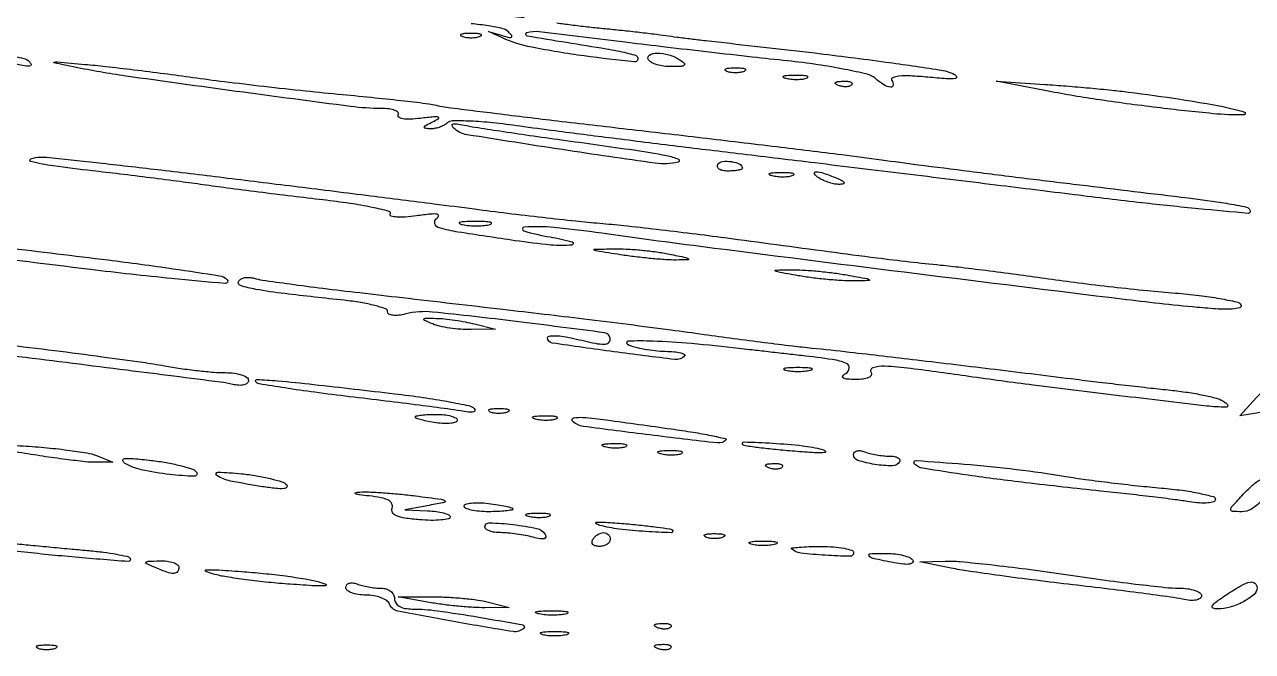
# Model space of a CAD drawing. Extents: x 0 to 1897, y 0 to 3427.
# Drawn here: x 138.8 to 315.3, y 2776.9 to 2867.1 of the extents above; entities that cross this region are included whole.
import ezdxf

# ---------------------------------------------------------------- set-up
doc = ezdxf.new("R2010")
doc.units = 0
doc.header["$MEASUREMENT"] = 0

msp = doc.modelspace()

# ---------------------------------------------------------------- linework, layer by layer
for points in [[(0, 3044.890418), (0, 2693.945209, 0.000071), (0.033176, 2460.079717, 0.001354)], [(103.827744, 2936.134717, 0.000005), (97.452505, 2936.955451, 0.00963)], [(195.897685, 2869.815577, -0.000503), (210.618759, 2868.065463, -0.018118)], [(215.321482, 2867.313301, 0.003639), (217.38125, 2867.036462, 0.003661), (219.710942, 2866.757908, 0.003879), (222, 2866.519167, -0.002416), (224.362081, 2866.279791, -0.001915), (226.9125, 2865.998987, -0.001936), (229.276247, 2865.720294, -0.004836), (231, 2865.493348, 0.002727), (232.627354, 2865.272107, 0.001445), (234.646875, 2865.01469, 0.001437), (236.713902, 2864.763317, 0.002227), (238.5, 2864.55938, -0.001945), (252.42258, 2862.977656, -0.004765), (262.646845, 2861.676893, -0.003464), (270.306789, 2860.57398, -0.073386), (272.5, 2859.904091, -0.207276), (272.801831, 2859.559319, -0.475157), (272.639233, 2859.309417, -0.043445), (271.328845, 2859.283234, -0.006385), (268.680539, 2859.49456, 0.010712), (266.162064, 2859.673609, 0.035342), (264.498991, 2859.638507, 0.077865), (263.616132, 2859.41573, 0.459159), (263.489556, 2859.016899, -0.15544), (263.662799, 2858.324466, -0.434679), (263.318585, 2858.041836, -0.110098), (262.349808, 2858.397581, -0.03301), (261.078741, 2859.33849, 0.11685), (259.930344, 2859.922679, 0.010426), (256.744386, 2860.62538, 0.013087), (252.845298, 2861.294935, 0.00966), (248.5, 2861.839052, -0.001463), (243.424259, 2862.390289, -0.000801), (237.20625, 2863.094078, -0.000798), (230.893456, 2863.829047, -0.001273), (225.5, 2864.479636, 0.001046), (212.807306, 2866.016553, 0.101088), (210.997991, 2865.865883, 0.797052), (211.022403, 2865.457181, 0.001378), (222.441687, 2863.585036, -0.009135), (223.986122, 2863.307162, -0.012488), (225.365029, 2862.996988, -0.009321), (226.493657, 2862.69085, -0.126133), (226.858354, 2862.47498, -0.703809), (226.492399, 2861.699972, -0.010054), (219.265523, 2862.549569, -0.013205), (211.731243, 2863.792818, -0.059903), (207.5, 2865.146379), (205.5, 2866.06186), (207.5, 2865.471684, 0.012484), (208.479277, 2865.209101, 0.20147), (208.809614, 2865.262617, 0.44576), (208.847772, 2865.479791, 0.029156), (208.373554, 2866.0172, 0.141532), (207.559927, 2866.470483, 0.016916), (205.517165, 2866.870264, 0.019082), (203.000488, 2867.176983, 0.014597)], [(115.410538, 2823.517129, 0.000377), (136, 2821.056542, -0.001753), (143.098354, 2820.188422, -0.001939), (149.955512, 2819.298365, -0.001798), (155.803401, 2818.494824, -0.009986), (158.933659, 2817.989279, 0.009241), (161.257051, 2817.61049, 0.007637), (163.745357, 2817.290601, 0.007725), (166.03733, 2817.067274, 0.020423), (167.683659, 2817, -0.031713), (168.95409, 2816.91934, -0.048975), (170.025825, 2816.674405, -0.062893), (170.768161, 2816.317486, -0.254544), (171, 2815.891592, -0.211404), (170.825817, 2815.498037, -0.121858), (170.361629, 2815.247497, -0.07917), (169.64111, 2815.179277, -0.041757), (168.75, 2815.311291, 0.025918), (167.00534, 2815.626454, 0.000223), (153.501562, 2817.343134, 0.000783), (137.98532, 2819.283955, 0.000505), (120, 2821.486607, -0.001401)]]:
    msp.add_lwpolyline(points, format="xyb")
for points in [[(129, 2863.903909, -0.008509), (132.712065, 2863.388905, -0.011954), (136.003125, 2862.794173, -0.008305), (138.70664, 2862.191605, -0.138785), (139.5, 2861.746043, -0.112048), (139.743762, 2861.35733, -0.426837), (139.627851, 2861.129092, -0.111619), (139.086063, 2861.090169, -0.016493), (138, 2861.291821, 0.020029), (136.445295, 2861.569132, 0.002312), (132.929688, 2862.035323, 0.002781), (128.740755, 2862.547437, 0.002266), (124.25, 2863.050496, -0.008087), (119.936853, 2863.584567, -0.013232), (116.304688, 2864.192477, -0.00685), (113.344424, 2864.811043, -0.351237), (113, 2865.240857, -0.300105), (113.227749, 2865.586131, -0.070709), (113.929281, 2865.77531, -0.048835), (114.971048, 2865.800967, -0.026103), (116.25, 2865.640049, 0.008731), (118.081013, 2865.344755, 0.001775), (121.335938, 2864.889763, 0.001871), (125.124595, 2864.388301, 0.001753)], [(204.25, 2865.337719, -0.057986), (203.679992, 2865.181385, -0.037979), (203, 2865.12966, -0.037979), (202.320008, 2865.181385, -0.057986), (201.75, 2865.337719, -0.174857), (201.540618, 2865.525001, -0.447206), (201.601562, 2865.693942, -0.078554), (202.10856, 2865.810911, -0.017491), (203, 2865.842105, -0.017491), (203.89144, 2865.810911, -0.078554), (204.398438, 2865.693942, -0.447206), (204.459382, 2865.525001, -0.174857)], [(163, 2859.472231, 0.004467), (167.493019, 2858.877306, 0.00218), (173.234375, 2858.194622, 0.002162), (179.212443, 2857.536392, 0.003129), (184.5, 2857.010769, -0.002235), (189.206118, 2856.551449, -0.003108), (193.415625, 2856.09514, -0.001913), (196.952079, 2855.675821, -0.03955), (198, 2855.462411, 0.038607), (199.153368, 2855.225263, 0.000472), (206.696875, 2854.279922, 0.001403), (215.426868, 2853.219128, 0.000917), (225.5, 2852.042529, -0.000783), (236.224219, 2850.792803, -0.000782), (246.946875, 2849.509227, -0.000764), (256.305726, 2848.359534, -0.003101), (262, 2847.615295, 0.001922), (267.261176, 2846.915044, 0.000704), (274.703125, 2845.964291, 0.000698), (282.838928, 2844.948081, 0.000837), (290.5, 2844.015049, -0.00058), (306.087037, 2842.12485, -0.008446), (311.583394, 2841.357409, -0.016103), (314.49277, 2840.804435, -0.351142), (315, 2840.171232, -0.441357), (314.709634, 2839.906363, -0.000829), (307.582812, 2840.574195, -0.004523), (299.4324, 2841.426033, -0.002698), (289.75, 2842.579561, 0.000356), (278.44655, 2843.979952, 0.000227), (265.307813, 2845.592167, 0.000228), (252.429873, 2847.160471, 0.000426), (242, 2848.416791, -0.000804), (232.689063, 2849.545463, -0.000788), (223.31875, 2850.711607, -0.000775), (215.100937, 2851.760404, -0.002984), (210, 2852.450419, 0.0088), (206.103192, 2852.931462, 0.015638), (202.878092, 2853.170392, 0.012349), (200.345639, 2853.215925, 0.189675), (199.55, 2852.896645, -0.069476), (199.073621, 2852.558144, -0.039976), (198.42375, 2852.284036, -0.039098), (197.71316, 2852.109328, -0.052107), (197.05, 2852.070285, -0.038961), (196.408007, 2852.14978, -0.47869), (196.30939, 2852.340693, -0.1672), (196.56552, 2852.617044, -0.012345), (197.5, 2853.088595, 0.031582), (198.303132, 2853.533399, 0.649286), (198.272332, 2853.73736, 0.092497), (197.647399, 2853.79042, 0.005332), (195.727592, 2853.577544, -0.018963), (194.24537, 2853.453974, -0.048808), (193.173194, 2853.510082, -0.108149), (192.610685, 2853.725212, -0.406278), (192.536609, 2854.059234, 0.329677), (192.506843, 2854.415573, 0.120353), (192.066982, 2854.72365, 0.062952), (191.23058, 2854.933391, 0.029999), (190.121409, 2855, -0.032261), (185.69232, 2855.286067, -0.001221), (169.248427, 2857.459961, -0.001955), (153.374279, 2859.661208, -0.015168), (146, 2860.9425, -0.001157), (143.070386, 2861.550658, -0.790141), (143.067773, 2861.649606, -0.086461), (143.4967, 2861.687147, -0.000504), (147.5, 2861.341199, -0.005884), (150.4586, 2861.047402, -0.002313), (154.528125, 2860.575795, -0.002289), (158.923297, 2860.025405, -0.002856)], [(233, 2862, -0.040301), (233.639947, 2861.509159, -0.457374), (233.633758, 2861.227822, -0.161557), (233.185704, 2861.053773, -0.01112), (231.809017, 2861.015313, -0.03437), (230.733623, 2861.083177, -0.039395), (229.726963, 2861.298248, -0.043178), (228.920917, 2861.616027, -0.139745), (228.5, 2862, -0.414875), (228.656293, 2862.658741, -0.138708), (229.713117, 2862.957673, -0.070585), (231.435656, 2862.713285, -0.073095)], [(242.25, 2860.337719, -0.057986), (241.679992, 2860.181385, -0.037979), (241, 2860.12966, -0.037979), (240.320008, 2860.181385, -0.057986), (239.75, 2860.337719, -0.174857), (239.540618, 2860.525001, -0.447206), (239.601562, 2860.693942, -0.078554), (240.10856, 2860.810911, -0.017491), (241, 2860.842105, -0.017491), (241.89144, 2860.810911, -0.078554), (242.398438, 2860.693942, -0.447206), (242.459382, 2860.525001, -0.174857)], [(251.269032, 2859.344063, -0.06278), (250.671085, 2859.185595, -0.030339), (249.880008, 2859.127736, -0.029507), (249.036634, 2859.167106, -0.037336), (248.269032, 2859.307009, -0.087174), (247.883358, 2859.48334, -0.597527), (247.900903, 2859.643467, -0.080377), (248.431793, 2859.764444, -0.012823), (249.5, 2859.805051, -0.014395), (250.580113, 2859.787295, -0.052471), (251.257153, 2859.684921, -0.333666), (251.386009, 2859.52287, -0.31318)], [(257.729167, 2858.395833, -0.126455), (257.402231, 2858.202593, -0.060344), (256.916927, 2858.123424, -0.05415), (256.359369, 2858.160852, -0.051402), (255.8125, 2858.316886, -0.054073), (255.395823, 2858.538436, -0.470617), (255.37858, 2858.720685, -0.168741), (255.670344, 2858.862007, -0.018894), (256.416667, 2858.921053, -0.028489), (257.112848, 2858.910055, -0.077125), (257.592839, 2858.799335, -0.208169), (257.77538, 2858.614691, -0.296942)], [(297.5, 2857.362854, -0.006249), (304.93118, 2856.33082, -0.010823), (311.073627, 2855.262893, -0.026398), (314.165083, 2854.484802, -0.847419), (314.113336, 2854.102522, -0.031731), (309.658463, 2854.250378, -0.006031), (301.585752, 2855.131183, -0.006849), (292.910602, 2856.304532, -0.010773), (285.5, 2857.574186), (278.5, 2858.929339), (285.5, 2858.461499, -0.003532), (288.54567, 2858.236325, -0.002609), (291.9125, 2857.945788, -0.002637), (295.091022, 2857.637873, -0.005913)], [(216, 2850.488049, -0.001459), (226.383382, 2849.028281, -0.011877), (231.113921, 2848.234051, -0.057786), (232.798665, 2847.702653, -0.717992), (232.756584, 2847.26375, -0.092668), (229.488293, 2847.116569, -0.002875), (216.139997, 2849.073322, -0.001941), (202.438425, 2851.216856, -0.152599), (200.5, 2852.181911, -0.129993), (200.283315, 2852.537349, -0.418132), (200.403443, 2852.755606, -0.104605), (200.952547, 2852.792518, -0.017419), (202, 2852.606062, 0.013693), (203.560754, 2852.316223, 0.00152), (207.14375, 2851.763017, 0.001851), (211.413478, 2851.13322, 0.001498)], [(168, 2844.997085, -0.000354), (178.186704, 2843.739989, -0.000337), (188.534375, 2842.448502, -0.000334), (197.674021, 2841.295315, -0.001204), (203.5, 2840.542013, 0.00245), (208.224205, 2839.943137, 0.001953), (213.325, 2839.342113, 0.001974), (218.053311, 2838.822601, 0.00498), (221.5, 2838.492348, -0.005248), (224.946669, 2838.160233, -0.00208), (229.675, 2837.634577, -0.002058), (234.775793, 2837.02474, -0.00258), (239.5, 2836.415426, 0.000204), (254.361444, 2834.426791, 0.001559), (261.349898, 2833.51673, 0.003229), (266.017684, 2832.954284, 0.003664), (270.5, 2832.47678, -0.004962), (273.458624, 2832.153828, -0.001952), (277.528125, 2831.65259, -0.001931), (281.923301, 2831.076556, -0.002411), (286, 2830.50621, 0.004838), (290.273914, 2829.929415, 0.003033), (295.284049, 2829.333405, 0.003043), (300.22477, 2828.806459, 0.005551), (304.264847, 2828.445682, -0.010239), (307.668816, 2828.109512, -0.015078), (310.639671, 2827.663334, -0.010286), (313.053517, 2827.174533, -0.201891), (313.658293, 2826.743877, -0.494075), (313.504498, 2826.340454, -0.05795), (312.398903, 2826.147237, -0.029334), (310.412765, 2826.15003, -0.008779), (307.393446, 2826.384849, -0.006704), (296.527699, 2827.569326, -0.000504), (267.076003, 2831.210164, -0.000685), (237.995041, 2834.875415, -0.003477), (221.808447, 2837.052547, 0.010834), (214.920255, 2837.876051, 0.042267), (210.634997, 2837.931066, 0.83269), (210.576011, 2837.399104, 0.031577), (214.352184, 2836.51741, -0.027667), (217.540287, 2835.799244, -0.824711), (217.502715, 2835.360083, -0.051428), (214.4559, 2835.349636, -0.011733), (209.33093, 2835.982171, -0.001855), (201.161721, 2837.216628, -0.03003), (198.444847, 2837.806304, -0.249489), (197.808038, 2838.414921, -0.331325), (198.052155, 2839.149482, 0.181025), (198.315371, 2839.532116, 0.44488), (198.146697, 2839.782524, 0.061284), (197.170225, 2839.800512, 0.008722), (195.176406, 2839.557188, -0.016859), (193.553704, 2839.385902, -0.034865), (192.279425, 2839.383673, -0.057133), (191.493906, 2839.528315, -0.491759), (191.38577, 2839.815173, 0.507666), (191.229168, 2840.200582, 0.009555), (188.763171, 2840.768148, 0.014844), (185.587439, 2841.337584, 0.008388), (181.709364, 2841.848391, -0.001613), (177.288365, 2842.369871, -0.001223), (172.442751, 2842.969323, -0.001236), (167.898279, 2843.554232, -0.002885), (164.5, 2844.020125, 0.002877), (161.18391, 2844.474807, 0.00139), (156.934004, 2845.020625, 0.001378), (152.501853, 2845.564923, 0.00198), (148.573205, 2846.020621, -0.006586), (142.952311, 2846.725136, -0.030182), (139.729781, 2847.372354, -0.733863), (139.712001, 2847.758095, -0.087741), (141.083333, 2848.001459, -0.027133), (142.810697, 2847.908699, -0.000814), (149.986979, 2847.119526, -0.001615), (158.437365, 2846.148665, -0.001115)], [(242, 2846.393011, -0.327354), (241.887487, 2846.239576, -0.029196), (241.395164, 2846.115447, -0.029198), (240.730252, 2846.028365, -0.017964), (239.940983, 2846, -0.045552), (239.193244, 2846.068264, -0.099152), (238.660421, 2846.280921, -0.177225), (238.42542, 2846.594852, -0.214542), (238.473008, 2846.956326, -0.231296), (239.155087, 2847.386452, -0.0667), (240.436609, 2847.354182, -0.069655), (241.618601, 2846.991831, -0.291414)], [(249.269032, 2845.344063, -0.06278), (248.671085, 2845.185595, -0.030339), (247.880008, 2845.127736, -0.029507), (247.036634, 2845.167106, -0.037336), (246.269032, 2845.307009, -0.087174), (245.883358, 2845.48334, -0.597527), (245.900903, 2845.643467, -0.080377), (246.431793, 2845.764444, -0.012823), (247.5, 2845.805051, -0.014395), (248.580113, 2845.787295, -0.052471), (249.257153, 2845.684921, -0.333666), (249.386009, 2845.52287, -0.31318)], [(255.5, 2845, -0.014925), (256.341871, 2844.608071, -0.152377), (256.615423, 2844.343886, -0.491407), (256.535375, 2844.161267, -0.051935), (256, 2844.085598, -0.053798), (255.317134, 2844.134067, -0.029384), (254.5, 2844.331527, -0.028934), (253.684071, 2844.632796, -0.040566), (253, 2845, -0.095694), (252.381869, 2845.592871, -0.608383), (252.533606, 2845.885992, -0.081911), (253.686554, 2845.695838, -0.019739)], [(86.5, 2841.484398, 0.005896), (94.559184, 2840.231566, 0.003081), (104.624817, 2838.851412, 0.002261), (117.834173, 2837.183777, 0.000878), (136.131901, 2834.990374, -0.00147), (150.82451, 2833.211466, -0.005307), (160.169672, 2831.951257, -0.002991), (166.840567, 2830.938696, -0.166612), (167.940003, 2830.356766, -0.687442), (167.680604, 2829.82073, -0.00389), (159.949542, 2830.535411, -0.00544), (148.290523, 2831.833027, -0.001153), (128, 2834.362563, 0.000108), (116.114731, 2835.869464, 0.000102), (103.971247, 2837.403923, 0.000101), (93.19685, 2838.760946, 0.00035), (86.221266, 2839.633124, -0.00549), (81.093474, 2840.327879, -0.008519), (76.687389, 2841.051076, -0.003638), (72.972472, 2841.753969, -0.20869), (72.412249, 2842.141985, -0.550301), (72.751476, 2842.839649, -0.0397), (75.356344, 2842.924898, -0.022948), (79.794434, 2842.513054, -0.006898)], [(201.761659, 2838.292739, 0.028254), (202.754739, 2838.159391, 0.020511), (203.869594, 2838.119272, 0.020826), (204.934218, 2838.169017, 0.041951), (205.761659, 2838.31292, 0.285845), (205.916221, 2838.476221, 0.417468), (205.814362, 2838.62839, 0.038992), (204.938425, 2838.726931, 0.009782), (203.5, 2838.747817, 0.008901), (202.071102, 2838.715166, 0.053901), (201.339362, 2838.605813, 0.67161), (201.319562, 2838.45659, 0.082665)], [(231.5, 2834.057369, -0.001873), (233.877103, 2833.55639, -0.124587), (234.247596, 2833.373126, -0.686169), (234.198798, 2833.234834, -0.004919), (232.5, 2833.202605, -0.018713), (231.005539, 2833.244896, -0.006984), (228.9125, 2833.412025, -0.006908), (226.634188, 2833.657812, -0.008308), (224.5, 2833.953993, -0.000573), (220.984262, 2834.505718, -0.138487), (220.69404, 2834.639533, -0.688056), (220.733237, 2834.749714, -0.001172), (223.5, 2834.808757, -0.017794), (225.320952, 2834.778542, -0.010368), (227.5, 2834.61938, -0.010358), (229.678584, 2834.369135, -0.017223)], [(257, 2831.051043, -0.00099), (259.951688, 2830.519804, -0.132126), (260.2786, 2830.364788, -0.688738), (260.235006, 2830.241931, -0.002247), (258, 2830.19929, -0.018313), (256.339689, 2830.235889, -0.008693), (254.20625, 2830.398449, -0.008604), (251.978573, 2830.645935, -0.012061), (250, 2830.948957, -0.00099), (247.048312, 2831.480196, -0.132126), (246.7214, 2831.635212, -0.688738), (246.764994, 2831.758069, -0.002247), (249, 2831.80071, -0.018313), (250.660311, 2831.764111, -0.008693), (252.79375, 2831.601551, -0.008604), (255.021427, 2831.354065, -0.012061)], [(187, 2828.505371, -0.000014), (193.11106, 2827.797385, -0.000008), (200.353125, 2826.958044, -0.000008), (207.547703, 2826.123964, -0.000015), (213.5, 2825.433627, -0.001611), (219.20742, 2824.752878, -0.001136), (225.61875, 2823.952424, -0.001146), (231.746651, 2823.158934, -0.002413), (236.5, 2822.508995, 0.001966), (240.731845, 2821.926507, 0.0017), (245.178125, 2821.347694, 0.001711), (249.211314, 2820.850618, 0.004989), (252, 2820.544801, -0.003881), (257.410643, 2819.963591, -0.000774), (267.063049, 2818.835747, -0.000815), (278.347775, 2817.480817, -0.000739), (290, 2816.045021, 0.001347), (293.313858, 2815.640776, 0.000922), (297.078509, 2815.198872, 0.000929), (300.707534, 2814.786508, 0.001883), (303.565137, 2814.478073, -0.011304), (305.99245, 2814.169719, -0.013373), (308.270131, 2813.765339, -0.012254), (310.163703, 2813.32804, -0.078337), (311.065137, 2812.938582, -0.028442), (311.55515, 2812.587984, -0.111563), (311.784759, 2812.29857, -0.353278), (311.742186, 2812.117329, -0.167823), (311.5, 2812.03482, -0.027997), (308.758879, 2812.199964, -0.000683), (296.18974, 2813.683938, -0.001688), (283.826663, 2815.203079, -0.003929), (274.575931, 2816.445434, 0.002703), (266.214052, 2817.589297, 0.022796), (262.425631, 2817.911944, 0.08327), (260.765316, 2817.700315, 0.492785), (260.5, 2817, -0.27625), (260.505627, 2816.612423, -0.157247), (260.146166, 2816.28793, -0.075986), (259.383981, 2816.076417, -0.031127), (258.309017, 2816.015313, -0.014891), (257.045577, 2816.059844, -0.119883), (256.495096, 2816.232325, -0.445186), (256.441818, 2816.508094, -0.090035), (256.856763, 2816.890313, 0.221674), (257.358659, 2817.673821, 0.342879), (256.973423, 2818.335546, 0.060026), (254.961025, 2818.877463, 0.007627), (250.5, 2819.451103, -0.000141), (247.982847, 2819.736546, -0.000128), (245.38125, 2820.032986, -0.000128), (243.052177, 2820.299582, -0.000411), (241.5, 2820.478947, 0.006935), (234.683318, 2821.176659, 0.012741), (229.114894, 2821.525969, 0.019081), (225.590342, 2821.52248, 0.786499), (225.5, 2821.073909, 0.044783), (226.505486, 2820.710153, 0.018605), (227.916146, 2820.394092, 0.01823), (229.461937, 2820.165605, 0.022435), (230.916667, 2820.070285, -0.017819), (232.18493, 2819.99893, -0.038941), (233.143707, 2819.834666, -0.075158), (233.670762, 2819.613347, -0.485711), (233.700207, 2819.366874, -0.230394), (232.313113, 2818.887861, -0.003417), (223.529747, 2820.011213, -0.002795), (214.66201, 2821.257506, -0.372292), (214, 2822.023376, -0.380902), (214.219883, 2822.270133, -0.035766), (215.101562, 2822.308558, -0.031783), (216.311944, 2822.197509, -0.018288), (217.75, 2821.918546, 0.004586), (220.848536, 2821.228886, 0.047533), (222.145507, 2821.079283, 0.17773), (222.749722, 2821.287552, 0.225476), (223, 2821.814336, 0.376434), (222.191362, 2822.736213, 0.002023), (209.469967, 2824.355936, 0.004932), (197.475307, 2825.71389, 0.087415), (193.602918, 2825.436475, -0.032133), (192.583224, 2825.249171, -0.060573), (191.747739, 2825.252161, -0.094547), (191.196438, 2825.43065, -0.273841), (191, 2825.762426, 0.318932), (190.70403, 2826.179231, 0.019559), (189.164062, 2826.65012, 0.02327), (187.14569, 2827.082657, 0.014542), (184.75, 2827.409258, -0.002321), (176.21584, 2828.360923, -0.016101), (172.05603, 2828.980663, -0.031529), (169.839556, 2829.53043, -0.488681), (169.6032, 2830.166982, -0.137903), (169.94296, 2830.479178, -0.072149), (170.491653, 2830.66407, -0.062974), (171.155056, 2830.700719, -0.056157), (171.834157, 2830.575184, 0.038048), (173.001028, 2830.315561, 0.001807), (176.976284, 2829.758381, 0.002959), (181.707168, 2829.141208, 0.002124)], [(203.5, 2824), (206.5, 2823.23663), (203, 2823.1886, -0.021876), (201.513335, 2823.233248, -0.018178), (199.940625, 2823.407137, -0.01856), (198.51031, 2823.672713, -0.046322), (197.5, 2824, -0.005139), (196.271056, 2824.543127, -0.451572), (196.218789, 2824.71448, -0.261832), (196.428963, 2824.831043, -0.003353), (198, 2824.8114, -0.021233), (199.171747, 2824.739047, -0.010586), (200.646875, 2824.553239, -0.010488), (202.168978, 2824.295959, -0.015188)], [(251.75, 2817.310674, -0.039571), (250.952734, 2817.168469, -0.024357), (250, 2817.122029, -0.024357), (249.047266, 2817.168469, -0.039571), (248.25, 2817.310674, -0.161593), (247.99086, 2817.478988, -0.542911), (248.042187, 2817.633659, -0.052887), (248.748017, 2817.740287, -0.011065), (250, 2817.767997, -0.011065), (251.251983, 2817.740287, -0.052887), (251.957813, 2817.633659, -0.542911), (252.00914, 2817.478988, -0.161593)], [(192, 2813.968313, -0.006784), (196.09323, 2813.433552, -0.009753), (199.700195, 2812.840414, -0.00601), (202.691652, 2812.251101, -0.134849), (203.46875, 2811.851846, -0.271093), (203.559288, 2811.557752, -0.298353), (203.34567, 2811.354681, -0.070656), (202.624204, 2811.326438, -0.018271), (201.46875, 2811.487487, 0.010434), (199.637874, 2811.771994, 0.001242), (195.56733, 2812.307521, 0.001482), (190.724556, 2812.917827, 0.001216), (185.547692, 2813.541878, -0.003758), (180.543682, 2814.170919, -0.00584), (176.23924, 2814.796164, -0.002072), (172.553774, 2815.391188, -0.166704), (172.047692, 2815.664114, -0.669177), (172.208736, 2816.011919, -0.010619), (175.154188, 2815.824476, -0.007045), (180.406518, 2815.303428, -0.000843)], [(319.108929, 2813.75, -0.074619), (318.611102, 2812.840986, -0.060592), (317.836021, 2812.043323, -0.060467), (316.890459, 2811.45322, -0.073566), (315.891154, 2811.15471), (313.5, 2810.809421), (315.924314, 2813.40471, -0.018826), (317.915613, 2815.381727, -0.160392), (319.046584, 2815.895054, -0.484029), (319.514352, 2815.419572, -0.056992)], [(208.25, 2811.337719, -0.057986), (207.679992, 2811.181385, -0.037979), (207, 2811.12966, -0.037979), (206.320008, 2811.181385, -0.057986), (205.75, 2811.337719, -0.174857), (205.540618, 2811.525001, -0.447206), (205.601562, 2811.693942, -0.078554), (206.10856, 2811.810911, -0.017491), (207, 2811.842105, -0.017491), (207.89144, 2811.810911, -0.078554), (208.398438, 2811.693942, -0.447206), (208.459382, 2811.525001, -0.174857)], [(201, 2810.173193, -0.314934), (200.797993, 2809.88429, -0.055623), (200.11875, 2809.7186, -0.042928), (199.149985, 2809.677574, -0.025568), (198, 2809.786692, -0.011827), (196.850008, 2809.983363, -0.018975), (195.88125, 2810.211193, -0.013551), (195.123137, 2810.442408, -0.322443), (195, 2810.613499, -0.360284), (195.12656, 2810.766339, -0.014861), (195.88125, 2810.886465, -0.019939), (196.849825, 2810.97217, -0.012096), (198, 2811, -0.026053), (199.149578, 2810.940059, -0.041208), (200.11875, 2810.757125, -0.049958), (200.803812, 2810.492393, -0.282744)], [(215.269032, 2810.344063, -0.06278), (214.671085, 2810.185595, -0.030339), (213.880008, 2810.127736, -0.029507), (213.036634, 2810.167106, -0.037336), (212.269032, 2810.307009, -0.087174), (211.883358, 2810.48334, -0.597527), (211.900903, 2810.643467, -0.080377), (212.431793, 2810.764444, -0.012823), (213.5, 2810.805051, -0.014395), (214.580113, 2810.787295, -0.052471), (215.257153, 2810.684921, -0.333666), (215.386009, 2810.52287, -0.31318)], [(231.788438, 2808.907335, -0.005492), (234.937043, 2808.429912, -0.009787), (237.514805, 2807.958064, -0.00479), (239.583297, 2807.516761, -0.591445), (239.643371, 2807.310037, -0.228757), (238.416473, 2806.88207, -0.002159), (228.701118, 2808.038458, -0.002752), (219.142885, 2809.271483, -0.161748), (217.586307, 2810.032083, -0.599646), (217.717089, 2810.478881, -0.071309), (219.046133, 2810.563184, -0.014056), (222.490657, 2810.192717, -0.001062)], [(149.15995, 2805.064474), (151.5, 2804.126773), (149, 2804.10576, -0.029437), (147.544671, 2804.179246, -0.004798), (144.7375, 2804.514613, -0.005273), (141.437592, 2804.976438, -0.004624), (138, 2805.527108), (129.5, 2806.969468), (138.15995, 2806.485822, -0.008452), (141.647047, 2806.231885, -0.009727), (144.96343, 2805.868796, -0.008928), (147.755406, 2805.45723, -0.054282)], [(225.269032, 2806.344063, -0.06278), (224.671085, 2806.185595, -0.030339), (223.880008, 2806.127736, -0.029507), (223.036634, 2806.167106, -0.037336), (222.269032, 2806.307009, -0.087174), (221.883358, 2806.48334, -0.597527), (221.900903, 2806.643467, -0.080377), (222.431793, 2806.764444, -0.012823), (223.5, 2806.805051, -0.014395), (224.580113, 2806.787295, -0.052471), (225.257153, 2806.684921, -0.333666), (225.386009, 2806.52287, -0.31318)], [(253.5, 2805.947018, -0.134875), (253.940407, 2805.686713, -0.63924), (253.865444, 2805.492696, -0.030946), (252.375502, 2805.488711, -0.00508), (249.5, 2805.688472, -0.004553), (246.787195, 2805.929525, -0.006908), (244.433854, 2806.193125, -0.003042), (242.440185, 2806.456705, -0.150559), (242.083333, 2806.623139, -0.696493), (242.247552, 2807.032841, -0.007999), (246.364353, 2806.855068, -0.012816), (250.63594, 2806.49204, -0.038837)], [(233.269032, 2805.344063, -0.06278), (232.671085, 2805.185595, -0.030339), (231.880008, 2805.127736, -0.029507), (231.036634, 2805.167106, -0.037336), (230.269032, 2805.307009, -0.087174), (229.883358, 2805.48334, -0.597527), (229.900903, 2805.643467, -0.080377), (230.431793, 2805.764444, -0.012823), (231.5, 2805.805051, -0.014395), (232.580113, 2805.787295, -0.052471), (233.257153, 2805.684921, -0.333666), (233.386009, 2805.52287, -0.31318)], [(263.140804, 2805, -0.040963), (263.862941, 2804.940739, -0.088783), (264.385945, 2804.755227, -0.165841), (264.627988, 2804.481555, -0.241811), (264.603045, 2804.166731, -0.262173), (263.561187, 2803.591571, -0.037484), (261.03901, 2803.802206, -0.037544), (258.615818, 2804.378036, -0.326524), (258, 2805.220488, -0.190383), (258.129331, 2805.547836, -0.145673), (258.46465, 2805.743837, -0.097635), (258.976017, 2805.766862, -0.05424), (259.581787, 2805.606989, 0.032243), (260.329558, 2805.374083, 0.01714), (261.279736, 2805.178303, 0.016993), (262.268376, 2805.044078, 0.025245)], [(163.5, 2802.746144, -0.673104), (163.228425, 2802.107703, -0.026111), (159.707486, 2802.349237, -0.022496), (155.604119, 2803.035398, -0.083724), (153.17768, 2803.998162, -0.242313), (152.948055, 2804.372229, -0.406824), (153.165989, 2804.6322, -0.046761), (154.440894, 2804.641034, -0.006953), (157, 2804.383152, -0.014712), (159.179179, 2804.067698, -0.018386), (161.178125, 2803.641743, -0.016819), (162.80481, 2803.173364, -0.119084)], [(247.729167, 2803.395833, -0.126455), (247.402231, 2803.202593, -0.060344), (246.916927, 2803.123424, -0.05415), (246.359369, 2803.160852, -0.051402), (245.8125, 2803.316886, -0.054073), (245.395823, 2803.538436, -0.470617), (245.37858, 2803.720685, -0.168741), (245.670344, 2803.862007, -0.018894), (246.416667, 2803.921053, -0.028489), (247.112848, 2803.910055, -0.077125), (247.592839, 2803.799335, -0.208169), (247.77538, 2803.614691, -0.296942)], [(288.5, 2802.070135, 0.007248), (291.349088, 2801.641904, 0.003484), (295.014063, 2801.171241, 0.003454), (298.844782, 2800.733234, 0.004935), (302.25, 2800.40165, -0.011412), (305.221047, 2800.073443, -0.018538), (307.723437, 2799.644104, -0.012954), (309.689324, 2799.177797, -0.340291), (310, 2798.774171, -0.326763), (309.755149, 2798.439513, -0.053767), (308.921444, 2798.270458, -0.040705), (307.717633, 2798.256895, -0.022247), (306.25, 2798.425804, 0.007686), (304.229916, 2798.718102, 0.001976), (300.957812, 2799.12718, 0.002011), (297.220703, 2799.56416, 0.002043), (293.5, 2799.968668, -0.003171), (282.715891, 2801.165716, -0.006877), (274.449897, 2802.251811, -0.00358), (267.965123, 2803.242227, -0.156539), (266.749884, 2803.85842, -0.694086), (266.97255, 2804.353665, -0.004203), (273.862505, 2803.845446, -0.009396), (281.393877, 2803.083506, -0.011017)], [(176.5, 2800.887145, -0.384164), (176.5198, 2800.540805, -0.205678), (176.111562, 2800.323766, -0.048043), (174.943552, 2800.339028, -0.011232), (173, 2800.596167, -0.011145), (168.430675, 2801.410146, -0.089563), (166.453694, 2802.193432, -0.762256), (166.595619, 2802.67309, -0.021542), (170, 2802.459836, -0.014626), (172.179186, 2802.164095, -0.018315), (174.178125, 2801.757299, -0.016714), (175.805601, 2801.305453, -0.119537)], [(318, 2801.434259, -0.121947), (317.640697, 2799.982973, -0.06861), (316.576363, 2798.49965, -0.069331), (315.168174, 2797.377217, -0.13443), (313.790502, 2797, -0.018475), (312.447774, 2797.049632, -0.417061), (312.219807, 2797.316659, -0.164618), (312.428403, 2797.79671, -0.004491), (314, 2799.5, -0.025577), (315.541241, 2800.98099, -0.066073), (316.826913, 2801.82768, -0.175501), (317.628026, 2801.910447, -0.34428)], [(195, 2799.274129, -0.00153), (198.697022, 2798.786388, -0.116227), (199.252845, 2798.573584, -0.661135), (199.209356, 2798.352927, -0.005982), (197, 2797.914463), (193.5, 2797.263282), (196.75, 2797.131641, -0.02192), (197.995513, 2797.026375, -0.034718), (199.045312, 2796.81624, -0.038364), (199.804296, 2796.544636, -0.295815), (200, 2796.242794, -0.358963), (199.770673, 2795.964525, -0.025302), (198.698086, 2795.811563, -0.026638), (197.267182, 2795.757452, -0.015976), (195.567951, 2795.838084, -0.016201), (193.490407, 2796.071253, -0.065966), (192.269792, 2796.416842, -0.153628), (191.708844, 2796.901454, -0.234094), (191.6499, 2797.530039, 0.210233), (191.62003, 2798.151568, 0.15783), (191.134887, 2798.646382, 0.074351), (190.077577, 2799.012986, 0.020518), (188.33195, 2799.266646, -0.007855), (186.962072, 2799.43041, -0.06537), (186.36001, 2799.593959, -0.72702), (186.37121, 2799.729797, -0.041922), (187, 2799.823205, -0.025814), (188.320655, 2799.839135, -0.007243), (190.38125, 2799.727671, -0.007284), (192.710936, 2799.533638, -0.007612)], [(209, 2797.390594, -0.368991), (208.867463, 2797.235453, -0.011422), (207.971875, 2797.114737, -0.017314), (206.841922, 2797.028111, -0.010473), (205.5, 2797, -0.021529), (204.158554, 2797.057786, -0.034612), (203.028125, 2797.234765, -0.038489), (202.210524, 2797.488963, -0.307262), (202, 2797.799199, -0.335283), (202.215092, 2798.083903, -0.041434), (203.028125, 2798.243606, -0.035585), (204.158231, 2798.288833, -0.021273), (205.5, 2798.189793, -0.010324), (206.841768, 2798.004996, -0.016747), (207.971875, 2797.786479, -0.010728), (208.869979, 2797.561027, -0.337893)], [(214.269032, 2796.344063, -0.06278), (213.671085, 2796.185595, -0.030339), (212.880008, 2796.127736, -0.029507), (212.036634, 2796.167106, -0.037336), (211.269032, 2796.307009, -0.087174), (210.883358, 2796.48334, -0.597527), (210.900903, 2796.643467, -0.080377), (211.431793, 2796.764444, -0.012823), (212.5, 2796.805051, -0.014395), (213.580113, 2796.787295, -0.052471), (214.257153, 2796.684921, -0.333666), (214.386009, 2796.52287, -0.31318)], [(213.66264, 2793.736843, -0.176696), (213.742561, 2793.350121, -0.308388), (213.52995, 2793.119254, -0.100899), (212.927699, 2793.102895, -0.021874), (211.906372, 2793.328822, 0.018469), (210.8214, 2793.576586, 0.011824), (209.545934, 2793.787565, 0.011882), (208.284924, 2793.935166, 0.021675), (207.25, 2793.986345, -0.032759), (206.388127, 2794.048129, -0.050202), (205.660937, 2794.224064, -0.064686), (205.158535, 2794.477304, -0.24862), (205, 2794.776426, -0.425241), (205.661398, 2795.413473, -0.020486), (209.045464, 2795.14738, -0.022295), (212.460672, 2794.582142, -0.204955)], [(231.916667, 2794.367465, -0.701043), (231.764462, 2793.980552, -0.009373), (228.138427, 2794.145972, -0.013949), (224.271404, 2794.503641, -0.035282), (221.5, 2795.038535, -0.093266), (220.952729, 2795.301002, -0.697931), (221.005327, 2795.483191, -0.033941), (222.332194, 2795.487451, -0.005047), (225, 2795.287685, -0.004731), (227.521107, 2795.049243, -0.007127), (229.713021, 2794.789359, -0.003299), (231.564931, 2794.530527, -0.145328)], [(148.099872, 2791.400023, -0.009186), (150.176028, 2791.172826, -0.012992), (152.013852, 2790.888762, -0.009111), (153.519936, 2790.587295, -0.151828), (153.958226, 2790.338014, -0.683677), (153.714693, 2789.83006, -0.003108), (145.599471, 2790.495819, -0.006771), (137.842272, 2791.286764, -0.050585), (134.232157, 2792.079805, -0.044395), (133.375004, 2792.448335, -0.731789), (133.41273, 2792.647203, -0.049977), (134.454214, 2792.667995, -0.004185), (137.141646, 2792.430131, 0.000453), (139.687404, 2792.185642, 0.000278), (142.687804, 2791.901912, 0.000278), (145.657357, 2791.624433, 0.000497)], [(223, 2793, -0.153634), (222.879982, 2792.618621, -0.097988), (222.542039, 2792.29375, -0.080552), (222.037096, 2792.074545, -0.062283), (221.440983, 2792, -0.066118), (220.889346, 2792.073267, -0.138808), (220.521475, 2792.29375, -0.191142), (220.392057, 2792.620352, -0.139169), (220.5, 2793, -0.06081), (220.806203, 2793.382515, -0.051032), (221.2129, 2793.70625, -0.053229), (221.653442, 2793.926698, -0.089642), (222.059017, 2794, -0.105429), (222.418051, 2793.923444, -0.099231), (222.723586, 2793.70625, -0.096318), (222.928382, 2793.381732, -0.092995)], [(239.25, 2793.337719, -0.057986), (238.679992, 2793.181385, -0.037979), (238, 2793.12966, -0.037979), (237.320008, 2793.181385, -0.057986), (236.75, 2793.337719, -0.174857), (236.540618, 2793.525001, -0.447206), (236.601562, 2793.693942, -0.078554), (237.10856, 2793.810911, -0.017491), (238, 2793.842105, -0.017491), (238.89144, 2793.810911, -0.078554), (239.398438, 2793.693942, -0.447206), (239.459382, 2793.525001, -0.174857)], [(246.75, 2792.310674, -0.039571), (245.952734, 2792.168469, -0.024357), (245, 2792.122029, -0.024357), (244.047266, 2792.168469, -0.039571), (243.25, 2792.310674, -0.161593), (242.99086, 2792.478988, -0.542911), (243.042187, 2792.633659, -0.052887), (243.748017, 2792.740287, -0.011065), (245, 2792.767997, -0.011065), (246.251983, 2792.740287, -0.052887), (246.957813, 2792.633659, -0.542911), (247.00914, 2792.478988, -0.161593)], [(258, 2791.095157, -0.41945), (257.487616, 2790.591836, -0.010728), (253.919463, 2790.732146, -0.014763), (250.40638, 2791.050177, -0.15013), (249.083333, 2791.637587, -0.645588), (249.126254, 2791.780574, -0.011896), (250.159896, 2791.893541, -0.01397), (251.571743, 2791.974287, -0.007298), (253.333333, 2792, -0.018251), (255.122155, 2791.934684, -0.02964), (256.629167, 2791.734202, -0.02994), (257.742686, 2791.448235, -0.325726)], [(266.490694, 2790.015058, -0.332676), (266.459939, 2789.669408, -0.178891), (266.06099, 2789.458813, -0.061636), (265.160244, 2789.451116, -0.018419), (263.799711, 2789.658698, -0.005445), (260.821998, 2790.259617, -0.178891), (260.212514, 2790.645187, -0.607682), (260.356958, 2790.952488, -0.009826), (262.774316, 2791, -0.02931), (264.008611, 2790.927584, -0.035481), (265.147908, 2790.710673, -0.038233), (266.052385, 2790.395298, -0.152489)], [(161, 2789, -0.163981), (160.78941, 2788.375152, -0.234317), (160.274268, 2788.119714, -0.087053), (159.28872, 2788.292613, -0.014632), (157.5, 2789, -0.009027), (156.343561, 2789.521868, -0.485414), (156.296589, 2789.727088, -0.215481), (156.584787, 2789.872581, -0.004372), (158.25, 2789.929715, -0.034583), (159.303371, 2789.883773, -0.053373), (160.192187, 2789.685604, -0.070412), (160.802156, 2789.37836, -0.24567)], [(288.159946, 2788.006548, 0.003213), (293.505812, 2787.242779, 0.003878), (298.536047, 2786.596749, 0.003309), (302.776922, 2786.113944, 0.026187), (304.75, 2786.006548, -0.031509), (305.995025, 2785.925493, -0.048659), (307.045313, 2785.684833, -0.062343), (307.773323, 2785.335841, -0.255144), (308, 2784.920545, -0.243016), (307.79677, 2784.527098, -0.109098), (307.245532, 2784.294114, -0.066282), (306.374092, 2784.250351, -0.030713), (305.25, 2784.412888, 0.016728), (303.522567, 2784.712175, 0.001788), (299.489062, 2785.25807, 0.002201), (294.679244, 2785.869987, 0.001769), (289.5, 2786.487151, -0.002562), (284.192954, 2787.128079, -0.002719), (278.996875, 2787.811356, -0.002589), (274.52945, 2788.447132, -0.01248), (272, 2788.885242), (267.5, 2789.780869), (271.159946, 2789.890434, -0.030529), (273.324885, 2789.823059, -0.004554), (277.663424, 2789.382239, -0.005109), (282.784193, 2788.761745, -0.004384)], [(181, 2786.952755, -0.03829), (182.11609, 2786.569197, -0.775342), (182.082894, 2786.357871, -0.03847), (180.694023, 2786.33143, -0.00302), (177, 2786.567826, -0.007896), (173.871883, 2786.836689, -0.007329), (170.675, 2787.209813, -0.007332), (167.841429, 2787.625066, -0.024364), (166, 2788.015422, -0.03705), (164.86143, 2788.407545, -0.77607), (164.894585, 2788.619869, -0.038917), (166.275732, 2788.64493, -0.002963), (170, 2788.400351, -0.007693), (173.128117, 2788.127859, -0.007143), (176.325, 2787.753525, -0.007144), (179.158687, 2787.339346, -0.023768)], [(190.081787, 2786, -0.076657), (190.814623, 2785.886981, -0.089645), (191.436525, 2785.559375, -0.100761), (191.852269, 2785.072049, -0.127041), (192, 2784.5, 0.141836), (192.180618, 2783.876095, 0.119754), (192.676229, 2783.396635, 0.087687), (193.482225, 2783.097356, 0.045183), (194.557371, 2783, -0.034339), (198.156496, 2782.75253, -0.008025), (204.137619, 2781.828063, -0.002678), (210.448509, 2780.713832, -0.604908), (210.590954, 2780.257621, -0.240059), (209.03962, 2779.753497, -0.004943), (200.747664, 2781.150336, -0.004762), (192.463443, 2782.711796, -0.257624), (191.282213, 2783.706947, 0.154435), (190.886681, 2784.203278, 0.056815), (190.081956, 2784.620166, 0.049495), (189.03664, 2784.904482, 0.041688), (187.893011, 2785, -0.03643), (186.785044, 2785.080834, -0.055005), (185.849822, 2785.325178, -0.072066), (185.209539, 2785.682769, -0.233504), (185, 2786.106989, -0.168247), (185.128472, 2786.477976, -0.150596), (185.46465, 2786.710497, -0.107411), (185.976385, 2786.757791, -0.061217), (186.581787, 2786.606989, 0.03151), (187.325581, 2786.374126, 0.017174), (188.2624, 2786.178303, 0.017054), (189.232051, 2786.044017, 0.025883)], [(316, 2786.035184, -0.222159), (315.550054, 2785.072497, -0.05175), (314.031369, 2784.049144, -0.050319), (312.118353, 2783.265041, -0.073147), (310.315741, 2783.006589, -0.094497), (309.660874, 2783.133934, -0.460547), (309.554692, 2783.446868, -0.101969), (310.059384, 2784.000379, -0.010828), (311.5, 2785, -0.013973), (313.698237, 2786.36905, -0.075885), (314.999465, 2786.88514, -0.240092), (315.69195, 2786.711887, -0.216902)], [(205.5, 2784), (208.5, 2783.23663), (205, 2783.192438, -0.018126), (203.339697, 2783.231667, -0.008603), (201.20625, 2783.396436, -0.008515), (198.978572, 2783.645436, -0.011938), (197, 2783.948957), (192.5, 2784.749667), (197.5, 2784.756519, -0.013165), (199.634171, 2784.703242, -0.01075), (201.9125, 2784.537118, -0.0109), (204.00337, 2784.293307, -0.027829)], [(216.761659, 2782.31292, -0.041951), (215.934218, 2782.169017, -0.020826), (214.869594, 2782.119272, -0.020511), (213.754739, 2782.159391, -0.028254), (212.761659, 2782.292739, -0.082665), (212.319562, 2782.45659, -0.67161), (212.339362, 2782.605813, -0.053901), (213.071102, 2782.715166, -0.008901), (214.5, 2782.747817, -0.009782), (215.938425, 2782.726931, -0.038992), (216.814362, 2782.62839, -0.417468), (216.916221, 2782.476221, -0.285845)], [(231.729167, 2780.395833, -0.126455), (231.402231, 2780.202593, -0.060344), (230.916927, 2780.123424, -0.05415), (230.359369, 2780.160852, -0.051402), (229.8125, 2780.316886, -0.054073), (229.395823, 2780.538436, -0.470617), (229.37858, 2780.720685, -0.168741), (229.670344, 2780.862007, -0.018894), (230.416667, 2780.921053, -0.028489), (231.112848, 2780.910055, -0.077125), (231.592839, 2780.799335, -0.208169), (231.77538, 2780.614691, -0.296942)], [(216.75, 2779.310674, -0.039571), (215.952734, 2779.168469, -0.024357), (215, 2779.122029, -0.024357), (214.047266, 2779.168469, -0.039571), (213.25, 2779.310674, -0.161593), (212.99086, 2779.478988, -0.542911), (213.042187, 2779.633659, -0.052887), (213.748017, 2779.740287, -0.011065), (215, 2779.767997, -0.011065), (216.251983, 2779.740287, -0.052887), (216.957813, 2779.633659, -0.542911), (217.00914, 2779.478988, -0.161593)], [(143.25, 2777.337719, -0.057986), (142.679992, 2777.181385, -0.037979), (142, 2777.12966, -0.037979), (141.320008, 2777.181385, -0.057986), (140.75, 2777.337719, -0.174857), (140.540618, 2777.525001, -0.447206), (140.601562, 2777.693942, -0.078554), (141.10856, 2777.810911, -0.017491), (142, 2777.842105, -0.017491), (142.89144, 2777.810911, -0.078554), (143.398438, 2777.693942, -0.447206), (143.459382, 2777.525001, -0.174857)], [(231.729167, 2777.395833, -0.126455), (231.402231, 2777.202593, -0.060344), (230.916927, 2777.123424, -0.05415), (230.359369, 2777.160852, -0.051402), (229.8125, 2777.316886, -0.054073), (229.395823, 2777.538436, -0.470617), (229.37858, 2777.720685, -0.168741), (229.670344, 2777.862007, -0.018894), (230.416667, 2777.921053, -0.028489), (231.112848, 2777.910055, -0.077125), (231.592839, 2777.799335, -0.208169), (231.77538, 2777.614691, -0.296942)]]:
    msp.add_lwpolyline(points, format="xyb", close=True)

doc.saveas('drawing.dxf')
